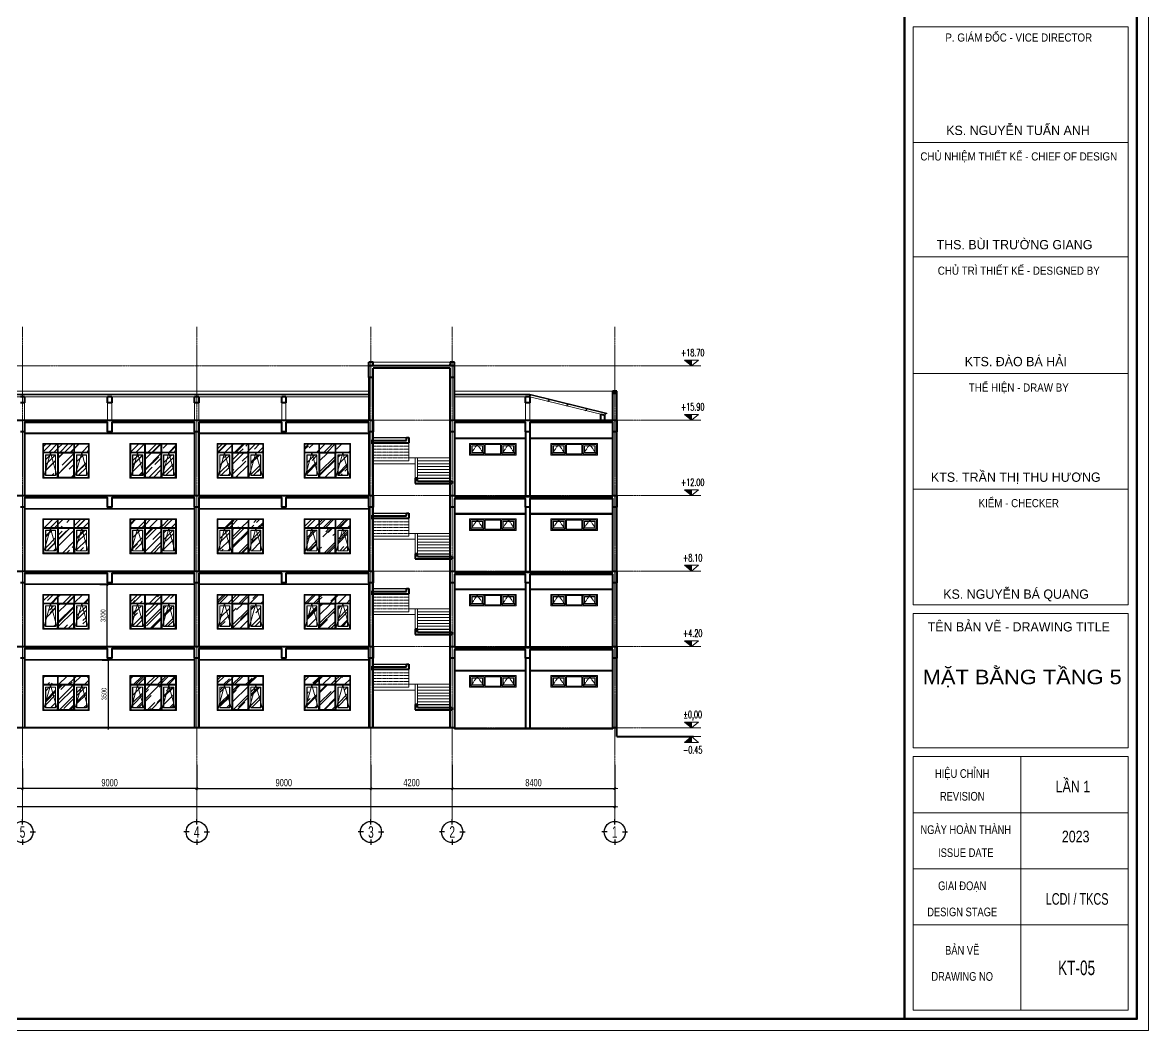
# Model space of a CAD drawing. Header units: millimetres. Extents: x 3174748 to 6019813, y -1021377 to -112338.
# Drawn here: x 3618243 to 3676414, y -346133 to -294046 of the extents above; entities that cross this region are included whole.
import ezdxf
from ezdxf.enums import TextEntityAlignment as Align

# ---------------------------------------------------------------- set-up
doc = ezdxf.new("R2010")
doc.units = ezdxf.units.MM
doc.header["$LTSCALE"] = 60
doc.header["$MEASUREMENT"] = 0
for name, pattern in [('18.06.01 - MAM NON$0$HIDDEN', [9.525, 6.35, -3.175]), ('CENTER', [2, 1.25, -0.25, 0.25, -0.25]), ('HIDDEN', [0.375, 0.25, -0.125])]:
    doc.linetypes.add(name, pattern=pattern)
doc.layers.get('DEFPOINTS').update_dxf_attribs({"lineweight": 0})
for name, color, linetype, lineweight in [('cat1', 30, 'Continuous', 40), ('cat2', 22, 'Continuous', 30), ('DBH_thay1', 63, 'Continuous', 18), ('dim', 144, 'Continuous', 13), ('hatch1', 136, 'Continuous', 9), ('Khungten_LCDI', 7, 'Continuous', 5), ('LC Dim', 8, 'Continuous', 18), ('LC Text1', 3, 'Continuous', 20), ('LC Text2', 7, 'Continuous', 25), ('manh2', 155, 'Continuous', 9), ('thay1', 63, 'Continuous', 18), ('thay2', 151, 'Continuous', 15), ('truc', 76, 'CENTER', 9)]:
    doc.layers.add(name, color=color, linetype=linetype, lineweight=lineweight)
doc.styles.add('EG 1', font='VHAVANB.TTF')
doc.styles.add('HOATBIF', font='hoatbif.shx', dxfattribs={"width": 0.7})
doc.styles.add('Khungten', font='VHAVAN.TTF', dxfattribs={"width": 0.9, "height": 5000})
doc.styles.add('T1', font='Vnsimli.shx', dxfattribs={"width": 0.8})
doc.styles.add('Tahoma', font='tahoma.ttf')
doc.styles.add('Title', font='VHBLACK.TTF', dxfattribs={"width": 0.8})
doc.styles.add('VNAVANTH', font='VHAVANB.TTF', dxfattribs={"width": 0.6})
doc.dimstyles.new('1-100', dxfattribs={"dimscale": 100, "dimtxt": 2.5, "dimasz": 0.35, "dimexe": 0.5, "dimexo": 0, "dimgap": 0.8, "dimtad": 1, "dimdec": 0, "dimzin": 0, "dimdsep": 46, "dimtxsty": 'HOATBIF', "dimblk1": 'DOT', "dimblk2": 'DOT', "dimsah": 1, "dimcen": -1, "dimdle": 1, "dimclrd": 256, "dimclre": 256, "dimclrt": 4, "dimadec": 3, "dimazin": 2, "dimtfac": 0.333333, "dimtdec": 0, "dimtix": 1, "dimtmove": 2, "dimatfit": 3, "dimldrblk": 'DOT', "dimfxl": 1, "dimtvp": 0.833333, "dimtolj": 1, "dimtzin": 0, "dimarcsym": 0})
doc.dimstyles.new('1-150', dxfattribs={"dimscale": 150, "dimtxt": 2.5, "dimasz": 0.35, "dimexe": 0.5, "dimexo": 0, "dimgap": 0.8, "dimtad": 1, "dimdec": 0, "dimzin": 0, "dimdsep": 46, "dimtxsty": 'HOATBIF', "dimblk1": 'DOT', "dimblk2": 'DOT', "dimsah": 1, "dimcen": -1, "dimdle": 1, "dimclrd": 256, "dimclre": 256, "dimclrt": 4, "dimadec": 3, "dimazin": 2, "dimtfac": 0.333333, "dimtdec": 0, "dimtix": 1, "dimtmove": 2, "dimatfit": 3, "dimldrblk": 'DOT', "dimfxl": 1, "dimtvp": 0.833333, "dimtolj": 1, "dimtzin": 0, "dimarcsym": 0})
pattern_1 = [(135, (277759.4, 24012.63), (-1357.645, 509.117), [9000, -1200, 3000, -600]), (135, (276983, 24364.8), (-140.0073, -988.5353), [1800, -198, 3600, -450]), (135, (277186.6, 23864.14), (-2490.42983, 1921.91656), [4800, -840, 2400, -600])]
pattern_2 = [(135, (277759.4, 23662.6), (-1357.645, 509.117), [9000, -1200, 3000, -600]), (135, (276983, 24014.8), (-140.0073, -988.5353), [1800, -198, 3600, -450]), (135, (277186.6, 23514.14), (-2490.42983, 1921.91656), [4800, -840, 2400, -600])]

# ---------------------------------------------------------------- blocks, each defined once
blk = doc.blocks.new('lcdi fix H')
at = {"layer": 'DEFPOINTS', "lineweight": 0}
blk.add_lwpolyline([(-1200, -14850), (-1200, 14850), (40800, 14850), (40800, -14850)], close=True, dxfattribs=at)
at = {"layer": 'Khungten_LCDI', "color": 5, "lineweight": 60}
blk.add_line((36600, 14650), (36600, -14650), dxfattribs=at)
at = {"layer": 'Khungten_LCDI', "color": 5, "lineweight": 25}
blk.add_line((40600, -14650), (40600, 14650), dxfattribs=at)
at = {"layer": 'Khungten_LCDI', "color": 9, "lineweight": 15}
for p, q in [((38600, -10133), (38600, -14500)), ((40450, -11100), (36750, -11100)), ((40450, -12067), (36750, -12067)), ((40450, -13033), (36750, -13033))]:
    blk.add_line(p, q, dxfattribs=at)
at = {"layer": 'Khungten_LCDI', "color": 5, "lineweight": 60}
blk.add_lwpolyline([(0, -14650), (0, 14650), (40600, 14650), (40600, -14650)], close=True, dxfattribs=at)
at = {"layer": 'Khungten_LCDI', "color": 9, "lineweight": 15}
for points in [[(36750, 446), (40450, 446), (40450, 2437), (36750, 2437)], [(36750, -1522), (40450, -1522), (40450, 446), (36750, 446)], [(36750, -1522), (40450, -1522), (40450, -3535), (36750, -3535)], [(36750, -1522), (40450, -1522), (40450, -3535), (36750, -3535)], [(36750, -5526), (40450, -5526), (40450, -3535), (36750, -3535)], [(36750, -7517), (40450, -7517), (40450, -5526), (36750, -5526)], [(36750, -9983), (40450, -9983), (40450, -7667), (36750, -7667)], [(36750, -14500), (40450, -14500), (40450, -10133), (36750, -10133)]]:
    blk.add_lwpolyline(points, close=True, dxfattribs=at)
at = {"color": 7}
for s, height, style, width, p in [('P. gi¸m ®èc - VICE director', 140, 'Khungten', 0.9, (38566, 2184)), ('chñ nhiÖm thiÕt kÕ - chief of design', 140, 'Khungten', 0.9, (38566, 136)), ('chñ tr× thiÕt kÕ - designed by', 140, 'Khungten', 0.9, (38566, -1832)), ('thÓ hiÖn - draw by', 140, 'Khungten', 0.9, (38566, -3845)), ('kiÓm - checker', 140, 'Khungten', 0.9, (38566, -5836)), ('hiÖu chØnh', 150, 'Khungten', 0.8, (37592, -10499)), ('revision', 150, 'Khungten', 0.8, (37592, -10891)), ('ngµy hoµn thµnh', 150, 'Khungten', 0.8, (37654, -11466)), ('issue date', 150, 'Khungten', 0.8, (37654, -11862)), ('giai ®o¹n', 150, 'Khungten', 0.8, (37592, -12433)), ('lcdi / tkcs', 200, 'Title', 0.7, (39571, -12684)), ('design stage', 150, 'Khungten', 0.8, (37592, -12883)), ('b¶n vÏ', 150, 'Khungten', 0.8, (37592, -13544)), ('drawing nO', 150, 'Khungten', 0.8, (37592, -13994))]:
    blk.add_text(s, height=height, dxfattribs=dict(at, style=style, width=width)).set_placement(p, align=Align.CENTER)
for s, style, p in [('ks. nguyÔn tuÊn anh', 'VNAVANTH', (38553, 574)), ('ths. bïi tr\xadêng giang', 'VNAVANTH', (38493, -1394)), ('kts. ®µo b¸ h¶i', 'VNAVANTH', (38515, -3408)), ('kts. trÇn thÞ thu h\xad¬ng', 'VNAVANTH', (38515, -5399)), ('ks. nguyÔn b¸ quang', 'VNAVANTH', (38520, -7414)), ('tªn b¶n vÏ - drawing title', 'Khungten', (38566, -7977))]:
    blk.add_text(s, height=160, dxfattribs=dict(at, style=style)).set_placement(p, align=Align.CENTER)
at = {"color": 7, "style": 'Khungten', "width": 0.8}
for tag, p in [('REVISION', (39499, -10746)), ('NGAYHT', (39546, -11609))]:
    blk.add_attdef(tag, text='', height=200, dxfattribs=at).set_placement(p, align=Align.CENTER)
at = {"layer": 'LC Text1', "style": 'Title', "width": 3.882085}
for tag, p, p2 in [('TENBANVE1', (36913, -8886), (40339, -8886)), ('TENBANVE2', (36913, -9562), (40339, -9562))]:
    blk.add_attdef(tag, text='', height=250, dxfattribs=at).set_placement(p, p2, align=Align.FIT)
at = {"layer": 'LC Text1', "style": 'Title', "width": 0.7}
blk.add_attdef('SOBANVE', text='', height=250, dxfattribs=at).set_placement((39562, -13896), align=Align.CENTER)
blk = doc.blocks.new('A$C745F2B48')
at = {"layer": 'truc'}
for p, q in [((3481, 25450), (3481, 0)), ((11881, 25450), (11881, 0)), ((16081, 25450), (16081, 0)), ((25081, 25450), (25081, 0)), ((34081, 25450), (34081, 0)), ((0, 23418), (88920, 23418)), ((0, 20618), (88920, 20618)), ((0, 16718), (88920, 16718)), ((0, 12818), (88920, 12818)), ((0, 8918), (88920, 8918)), ((0, 4718), (88920, 4718))]:
    blk.add_line(p, q, dxfattribs=at)
blk = doc.blocks.new('DOT')
at = {"layer": 'LC Dim'}
blk.add_line((-3, 0), (3, 0), dxfattribs=at)
at = {"layer": 'LC Dim', "color": 4}
blk.add_line((-1, -1), (1, 1), dxfattribs=at)
blk.add_lwpolyline([(0.5, 1), (-1, -0.5), (-0.5, -1), (1, 0.5)], close=True, dxfattribs=at)
blk = doc.blocks.new('*D177')
at = {"layer": 'DEFPOINTS', "color": 0, "transparency": 16777216}
for p in [(3627243, -332406), (3636243, -332406), (3636243, -333635)]:
    blk.add_point(p, dxfattribs=at)
at = {"layer": 'dim', "lineweight": -2, "transparency": 16777216}
for p, q in [((3627243, -332406), (3627243, -333710)), ((3636243, -332406), (3636243, -333710)), ((3627296, -333635), (3636191, -333635))]:
    blk.add_line(p, q, dxfattribs=at)
at = {"layer": 'dim', "lineweight": -2, "transparency": 16777216, "xscale": 52.5, "yscale": 52.5, "zscale": 52.5, "rotation": 180}
blk.add_blockref('DOT', (3627243, -333635), dxfattribs=at)
at = {"layer": 'dim', "lineweight": -2, "transparency": 16777216, "xscale": 52.5, "yscale": 52.5, "zscale": 52.5}
blk.add_blockref('DOT', (3636243, -333635), dxfattribs=at)
at = {"layer": 'dim', "color": 4, "transparency": 16777216, "insert": (3631743, -333328), "char_height": 375, "attachment_point": 5, "style": 'HOATBIF'}
blk.add_mtext('\\A1;9000', dxfattribs=at)
blk = doc.blocks.new('*D178')
at = {"layer": 'DEFPOINTS', "color": 0, "transparency": 16777216}
for p in [(3636243, -332406), (3640443, -332406), (3640443, -333635)]:
    blk.add_point(p, dxfattribs=at)
at = {"layer": 'dim', "lineweight": -2, "transparency": 16777216}
for p, q in [((3636243, -332406), (3636243, -333710)), ((3640443, -332406), (3640443, -333710)), ((3636296, -333635), (3640391, -333635))]:
    blk.add_line(p, q, dxfattribs=at)
at = {"layer": 'dim', "lineweight": -2, "transparency": 16777216, "xscale": 52.5, "yscale": 52.5, "zscale": 52.5, "rotation": 180}
blk.add_blockref('DOT', (3636243, -333635), dxfattribs=at)
at = {"layer": 'dim', "lineweight": -2, "transparency": 16777216, "xscale": 52.5, "yscale": 52.5, "zscale": 52.5}
blk.add_blockref('DOT', (3640443, -333635), dxfattribs=at)
at = {"layer": 'dim', "color": 4, "transparency": 16777216, "insert": (3638343, -333328), "char_height": 375, "attachment_point": 5, "style": 'HOATBIF'}
blk.add_mtext('\\A1;4200', dxfattribs=at)
blk = doc.blocks.new('*D179')
at = {"layer": 'DEFPOINTS', "color": 0, "transparency": 16777216}
for p in [(3640443, -332406), (3648843, -332406), (3648843, -333635)]:
    blk.add_point(p, dxfattribs=at)
at = {"layer": 'dim', "lineweight": -2, "transparency": 16777216}
for p, q in [((3640443, -332406), (3640443, -333710)), ((3648843, -332406), (3648843, -333710)), ((3640496, -333635), (3648791, -333635))]:
    blk.add_line(p, q, dxfattribs=at)
at = {"layer": 'dim', "lineweight": -2, "transparency": 16777216, "xscale": 52.5, "yscale": 52.5, "zscale": 52.5, "rotation": 180}
blk.add_blockref('DOT', (3640443, -333635), dxfattribs=at)
at = {"layer": 'dim', "lineweight": -2, "transparency": 16777216, "xscale": 52.5, "yscale": 52.5, "zscale": 52.5}
blk.add_blockref('DOT', (3648843, -333635), dxfattribs=at)
at = {"layer": 'dim', "color": 4, "transparency": 16777216, "insert": (3644643, -333328), "char_height": 375, "attachment_point": 5, "style": 'HOATBIF'}
blk.add_mtext('\\A1;8400', dxfattribs=at)
blk = doc.blocks.new('*D180')
at = {"layer": 'DEFPOINTS', "color": 0, "transparency": 16777216}
for p in [(3618243, -332601), (3627243, -332406), (3618243, -333635)]:
    blk.add_point(p, dxfattribs=at)
at = {"layer": 'dim', "lineweight": -2, "transparency": 16777216}
for p, q in [((3618243, -332601), (3618243, -333710)), ((3627243, -332406), (3627243, -333710)), ((3627191, -333635), (3618296, -333635))]:
    blk.add_line(p, q, dxfattribs=at)
at = {"layer": 'dim', "lineweight": -2, "transparency": 16777216, "xscale": 52.5, "yscale": 52.5, "zscale": 52.5, "rotation": 180}
blk.add_blockref('DOT', (3618243, -333635), dxfattribs=at)
at = {"layer": 'dim', "lineweight": -2, "transparency": 16777216, "xscale": 52.5, "yscale": 52.5, "zscale": 52.5}
blk.add_blockref('DOT', (3627243, -333635), dxfattribs=at)
at = {"layer": 'dim', "color": 4, "transparency": 16777216, "insert": (3622743, -333328), "char_height": 375, "attachment_point": 5, "style": 'HOATBIF'}
blk.add_mtext('\\A1;9000', dxfattribs=at)
blk = doc.blocks.new('*D181')
at = {"layer": 'DEFPOINTS', "color": 0, "transparency": 16777216}
for p in [(3609243, -332601), (3618243, -332601), (3609243, -333635)]:
    blk.add_point(p, dxfattribs=at)
at = {"layer": 'dim', "lineweight": -2, "transparency": 16777216}
for p, q in [((3609243, -332601), (3609243, -333710)), ((3618243, -332601), (3618243, -333710)), ((3618191, -333635), (3609296, -333635))]:
    blk.add_line(p, q, dxfattribs=at)
at = {"layer": 'dim', "lineweight": -2, "transparency": 16777216, "xscale": 52.5, "yscale": 52.5, "zscale": 52.5, "rotation": 180}
blk.add_blockref('DOT', (3609243, -333635), dxfattribs=at)
at = {"layer": 'dim', "lineweight": -2, "transparency": 16777216, "xscale": 52.5, "yscale": 52.5, "zscale": 52.5}
blk.add_blockref('DOT', (3618243, -333635), dxfattribs=at)
at = {"layer": 'dim', "color": 4, "transparency": 16777216, "insert": (3613743, -333328), "char_height": 375, "attachment_point": 5, "style": 'HOATBIF'}
blk.add_mtext('\\A1;9000', dxfattribs=at)
blk = doc.blocks.new('*D185')
at = {"layer": 'DEFPOINTS', "color": 0, "transparency": 16777216}
for p in [(3567443, -332406, 0), (3648843, -332406, 0), (3567443, -334573)]:
    blk.add_point(p, dxfattribs=at)
at = {"layer": 'dim', "lineweight": -2, "transparency": 16777216}
for p, q in [((3567443, -332406), (3567443, -334648)), ((3648843, -332406), (3648843, -334648)), ((3648791, -334573), (3567496, -334573))]:
    blk.add_line(p, q, dxfattribs=at)
at = {"layer": 'dim', "lineweight": -2, "transparency": 16777216, "xscale": 52.5, "yscale": 52.5, "zscale": 52.5, "rotation": 180}
blk.add_blockref('DOT', (3567443, -334573), dxfattribs=at)
at = {"layer": 'dim', "lineweight": -2, "transparency": 16777216, "xscale": 52.5, "yscale": 52.5, "zscale": 52.5}
blk.add_blockref('DOT', (3648843, -334573), dxfattribs=at)
at = {"layer": 'dim', "color": 4, "transparency": 16777216, "insert": (3600143, -334265), "char_height": 375, "attachment_point": 5, "style": 'HOATBIF'}
blk.add_mtext('\\A1;81400', dxfattribs=at)
blk = doc.blocks.new('KyHieu TrucDinhVi')
at = {"color": 7, "lineweight": 30}
for p, q in [((0, 2.36), (0, 4)), ((-2.36, 0), (-4, 0)), ((2.36, 0), (4, 0)), ((0, -2.36), (0, -4))]:
    blk.add_line(p, q, dxfattribs=at)
blk.add_circle((0, 0), 3.3, dxfattribs=at)
at = {"ltscale": 20, "style": 'Tahoma'}
blk.add_attdef('AA', text='', height=3, dxfattribs=at).set_placement((0, 0), align=Align.MIDDLE_CENTER)
blk = doc.blocks.new('Caodo1')
at = {"layer": 'LC Text1'}
blk.add_hatch(color=4, dxfattribs=at).paths.add_polyline_path([(0, 200), (0, 0), (243, 200)])
at = {"layer": 'LC Text1', "color": 4}
for p, q in [((324, 0), (-324, 0)), ((0, 0), (0, 200))]:
    blk.add_line(p, q, dxfattribs=at)
blk.add_lwpolyline([(-243, 200), (243, 200), (0, 0), (0, 0)], close=True, dxfattribs=at)
at = {"layer": 'LC Text1', "color": 4, "style": 'T1', "width": 0.8}
blk.add_attdef('%%P0,00', text='', height=250, dxfattribs=at).set_placement((-39, 460), align=Align.MIDDLE_CENTER)
blk = doc.blocks.new('A$C68644FDD')
at = {"layer": 'hatch1', "linetype": 'HIDDEN'}
for points in [[(50, 50), (395, 550), (740, 50)], [(1660, 50), (2005, 550), (2350, 50)]]:
    blk.add_lwpolyline(points, dxfattribs=at)
at = {"layer": 'manh2'}
for points in [[(740, 550), (50, 550), (50, 50), (740, 50)], [(670, 480), (120, 480), (120, 120), (670, 120)], [(660, 470), (130, 470), (130, 130), (660, 130)], [(1610, 550), (790, 550), (790, 50), (1610, 50)], [(1600, 540), (800, 540), (800, 60), (1600, 60)], [(2350, 550), (1660, 550), (1660, 50), (2350, 50)], [(2280, 480), (1730, 480), (1730, 120), (2280, 120)], [(2270, 470), (1740, 470), (1740, 130), (2270, 130)]]:
    blk.add_lwpolyline(points, close=True, dxfattribs=at)
at = {"layer": 'thay1'}
blk.add_lwpolyline([(0, 600), (2400, 600), (2400, 0), (0, 0)], close=True, dxfattribs=at)
blk = doc.blocks.new('A$C734D07D0')
at = {"layer": 'hatch1'}
h = blk.add_hatch(dxfattribs=at)
h.set_pattern_fill('BTCT', color=256, scale=20)
h.set_pattern_definition([(50, (-237974.33, 109918.81), (143.452037, -12.550427), [15, -165]), (355, (-237974.33, 109918.81), (-27.75027, 150.43843), [12, -132]), (100.4514, (-237962.38, 109917.77), (115.70188, 137.88791), [12.74804, -140.22842]), (46.1842, (-237974.33, 109958.81), (213.44821, -33.1038), [22.5, -247.5]), (96.6356, (-237956.54, 109956.05), (186.93254, 194.82357), [19.12206, -210.3426]), (351.1842, (-237974.33, 109958.81), (186.93239, 194.82372), [18, -198]), (21, (-237954.33, 109948.81), (119.38141, -80.52378), [15, -165]), (326, (-237954.33, 109948.81), (48.66307, 145.03001), [12, -132]), (71.4514, (-237944.38, 109942.1), (168.044526, 64.5061), [12.74804, -140.22842]), (37.5, (-237974.33, 109918.813), (2.431971, 66.578771), [0, -130.4, 0, -134, 0, -132.5]), (7.5, (-237974.33, 109918.81), (52.613907, 78.882342), [0, -76.4, 0, -127.4, 0, -50.5]), (327.5, (-238018.93, 109918.813), (106.764487, -4.510974), [0, -50, 0, -156, 0, -207]), (317.5, (-238038.93, 109918.81), (116.637234, 20.020996), [0, -65, 0, -103.6, 0, -147]), (45, (-237974.33, 109918.81), (-53.033009, 53.033009), []), (45, (-237938.975, 109918.81), (-53.033009, 53.033009), [])])
h.paths.add_polyline_path([(220, 100), (0, 100), (0, 0), (220, 0)])
at = {"layer": 'cat1'}
blk.add_lwpolyline([(220, 100), (0, 100), (0, 0), (220, 0)], close=True, dxfattribs=at)
blk = doc.blocks.new('A$C39BC2473')
at = {"layer": 'cat2'}
blk.add_lwpolyline([(50, 100), (0, 100), (0, 0), (50, 0)], dxfattribs=at)
blk = doc.blocks.new('*U87')
at = {"layer": 'cat1', "xscale": 0.999421507006231, "yscale": 0.999421507006231, "zscale": 0.999421507006231}
blk.add_blockref('A$C39BC2473', (-25, -50), dxfattribs=at)
blk = doc.blocks.new('*U88')
at = {"layer": 'cat1', "color": 0, "linetype": 'ByBlock', "lineweight": -2, "transparency": 16777216}
for p in [(0, 0), (1000, 0), (2000, 0), (3000, 0), (4000, 0)]:
    blk.add_blockref('*U87', p, dxfattribs=at)
blk = doc.blocks.new('cua so lop hoc')
at = {"layer": 'hatch1', "extrusion": (0, 0, -1)}
h = blk.add_hatch(dxfattribs=at)
h.set_pattern_fill('AR-RROOF', color=256, scale=600, angle=134.99999)
h.set_pattern_definition(pattern_2)
h.paths.add_polyline_path([(-760, 1760), (-40, 1760), (-40, 1350), (-760, 1350)])
h = blk.add_hatch(dxfattribs=at)
h.set_pattern_fill('AR-RROOF', color=256, scale=600, angle=134.99999)
h.set_pattern_definition(pattern_2)
h.paths.add_polyline_path([(-1600, 1760), (-800, 1760), (-800, 1350), (-1600, 1350)])
h = blk.add_hatch(dxfattribs=at)
h.set_pattern_fill('AR-RROOF', color=256, scale=600, angle=134.99999)
h.set_pattern_definition(pattern_2)
h.paths.add_polyline_path([(-2360, 1760), (-1640, 1760), (-1640, 1350), (-2360, 1350)])
h = blk.add_hatch(dxfattribs=at)
h.set_pattern_fill('AR-RROOF', color=256, scale=600, angle=134.99999)
h.set_pattern_definition(pattern_1)
edge = h.paths.add_edge_path()
edge.add_line((-661, 1198), (-165, 1198))
edge.add_line((-165, 1198), (-165, 152))
edge.add_line((-152, 152), (-648, 152))
edge.add_line((-648, 152), (-661, 1207))
h = blk.add_hatch(dxfattribs=at)
h.set_pattern_fill('AR-RROOF', color=256, scale=600, angle=134.99999)
h.set_pattern_definition(pattern_1)
edge = h.paths.add_edge_path()
edge.add_line((-1600, 1298), (-800, 1298))
edge.add_line((-800, 1298), (-800, 52))
edge.add_line((-800, 52), (-1600, 52))
edge.add_line((-1600, 52), (-1600, 1448))
h = blk.add_hatch(dxfattribs=at)
h.set_pattern_fill('AR-RROOF', color=256, scale=600, angle=134.99999)
h.set_pattern_definition(pattern_1)
edge = h.paths.add_edge_path()
edge.add_line((-2248, 1198), (-1752, 1198))
edge.add_line((-1752, 1198), (-1752, 52))
edge.add_line((-1752, 152), (-2248, 152))
edge.add_line((-2248, 152), (-2248, 1200))
at = {"layer": 'hatch1', "linetype": '18.06.01 - MAM NON$0$HIDDEN', "ltscale": 20, "extrusion": (0, 0, -1)}
for points in [[(-760, 40), (-393, 1310), (-40, 40)], [(-2360, 40), (-2007, 1310), (-1640, 40)]]:
    blk.add_lwpolyline(points, dxfattribs=at)
at = {"layer": 'manh2', "extrusion": (-1.25491e-18, -1.82462e-06, -1)}
for p, q in [((0, 1800), (760, 1800)), ((0, 0), (0, 1800)), ((40, 1800), (40, 0)), ((760, 1760), (40, 1760)), ((760, 0), (760, 1800)), ((760, 1800), (1600, 1800)), ((800, 1800), (800, 0)), ((1600, 1760), (800, 1760)), ((1600, 0), (1600, 1800)), ((1600, 1800), (2360, 1800)), ((1640, 1800), (1640, 0)), ((2360, 1760), (1640, 1760)), ((2360, 0), (2360, 1800)), ((2360, 1800), (2400, 1800)), ((2400, 0), (2400, 1800)), ((40, 1350), (760, 1350)), ((760, 1310), (40, 1310)), ((800, 1350), (1600, 1350)), ((1600, 1310), (800, 1310)), ((1640, 1350), (2360, 1350)), ((2360, 1310), (1640, 1310)), ((0, 0), (760, 0)), ((40, 40), (760, 40)), ((760, 0), (1600, 0)), ((800, 40), (1600, 40)), ((1600, 0), (2360, 0)), ((1640, 40), (2360, 40)), ((2360, 0), (2400, 0))]:
    blk.add_line(p, q, dxfattribs=at)
at = {"layer": 'manh2', "extrusion": (0, 0, -1)}
for points in [[(-140, 1210), (-660, 1210), (-660, 140), (-140, 140)], [(-152, 1198), (-648, 1198), (-648, 152), (-152, 152)], [(-1588, 1298), (-812, 1298), (-812, 52), (-1588, 52)], [(-2260, 1210), (-1740, 1210), (-1740, 140), (-2260, 140)], [(-2248, 1198), (-1752, 1198), (-1752, 152), (-2248, 152)]]:
    blk.add_lwpolyline(points, close=True, dxfattribs=at)
blk = doc.blocks.new('*D130')
at = {"layer": 'DEFPOINTS', "color": 0, "transparency": 16777216}
for p in [(3622352, -326995), (3622352, -330495), (3622662, -330495)]:
    blk.add_point(p, dxfattribs=at)
at = {"layer": 'dim', "lineweight": -2, "transparency": 16777216}
for p, q in [((3622352, -326995), (3622712, -326995)), ((3622662, -327030), (3622662, -330460)), ((3622352, -330495), (3622712, -330495))]:
    blk.add_line(p, q, dxfattribs=at)
at = {"layer": 'dim', "lineweight": -2, "transparency": 16777216, "xscale": 35, "yscale": 35, "zscale": 35}
for p, rotation in [((3622662, -326995), 90), ((3622662, -330495), 270)]:
    blk.add_blockref('DOT', p, dxfattribs=dict(at, rotation=rotation))
at = {"layer": 'dim', "color": 4, "transparency": 16777216, "insert": (3622457, -328745), "char_height": 250, "attachment_point": 5, "rotation": 90, "style": 'HOATBIF'}
blk.add_mtext('\\A1;3500', dxfattribs=at)
blk = doc.blocks.new('*D128')
at = {"layer": 'DEFPOINTS', "color": 0, "transparency": 16777216}
for p in [(3622235, -323095), (3622610, -323095), (3622235, -326295)]:
    blk.add_point(p, dxfattribs=at)
at = {"layer": 'dim', "lineweight": -2, "transparency": 16777216}
for p, q in [((3622235, -323095), (3622660, -323095)), ((3622610, -326260), (3622610, -323130)), ((3622235, -326295), (3622660, -326295))]:
    blk.add_line(p, q, dxfattribs=at)
at = {"layer": 'dim', "lineweight": -2, "transparency": 16777216, "xscale": 35, "yscale": 35, "zscale": 35}
for p, rotation in [((3622610, -323095), 90), ((3622610, -326295), 270)]:
    blk.add_blockref('DOT', p, dxfattribs=dict(at, rotation=rotation))
at = {"layer": 'dim', "color": 4, "transparency": 16777216, "insert": (3622405, -324695), "char_height": 250, "attachment_point": 5, "rotation": 90, "style": 'HOATBIF'}
blk.add_mtext('\\A1;3200', dxfattribs=at)

msp = doc.modelspace()

# ---------------------------------------------------------------- linework, layer by layer
at = {"layer": 'cat1'}
for p, q in [((3636353.2, -311594.8), (3636133.2, -311594.8)), ((3636133.2, -312394.8), (3636133.2, -311594.8)), ((3640553.2, -311794.8), (3636133.2, -311794.8)), ((3636353.2, -311794.8), (3636353.2, -311594.8)), ((3640333.2, -311594.8), (3640333.2, -311794.8)), ((3640553.2, -311594.8), (3640333.2, -311594.8)), ((3640333.2, -311794.8), (3640333.2, -311697.6)), ((3640553.2, -314594.8), (3640553.2, -311594.8)), ((3636133.2, -312373), (3636133.2, -314594.8)), ((3640333.2, -311914.8), (3636353.2, -311914.8)), ((3636353.2, -312394.8), (3636353.2, -311914.8)), ((3640333.2, -330494.8), (3640333.2, -311914.8)), ((3636353.2, -312394.8), (3636133.2, -312394.8)), ((3636353.2, -330494.8), (3636353.2, -312394.8)), ((3640553.2, -312394.8), (3640333.2, -312394.8)), ((3618353.2, -313394.8), (3618133.2, -313394.8)), ((3618353.2, -313394.8), (3618353.2, -313694.8)), ((3622853.2, -313394.8), (3622633.2, -313394.8)), ((3622633.2, -313694.8), (3622633.2, -313394.8)), ((3622853.2, -313394.8), (3622853.2, -313694.8)), ((3627353.2, -313394.8), (3627133.2, -313394.8)), ((3627133.2, -313694.8), (3627133.2, -313394.8)), ((3627353.2, -313394.8), (3627353.2, -313694.8)), ((3631853.2, -313394.8), (3631633.2, -313394.8)), ((3631633.2, -313694.8), (3631633.2, -313394.8)), ((3631853.2, -313394.8), (3631853.2, -313694.8)), ((3644453.2, -313394.8), (3644233.2, -313394.8)), ((3644233.2, -313694.8), (3644233.2, -313394.8)), ((3644453.2, -313394.8), (3644233.2, -313394.8)), ((3644453.2, -313394.8), (3644453.2, -313694.8)), ((3648733.2, -314594.8), (3648733.2, -313094.8)), ((3648953.2, -330944.8), (3648953.2, -313094.8)), ((3618353.2, -313694.8), (3618133.2, -313694.8)), ((3622853.2, -313694.8), (3622633.2, -313694.8)), ((3627353.2, -313694.8), (3627133.2, -313694.8)), ((3631853.2, -313694.8), (3631633.2, -313694.8)), ((3644453.2, -313694.8), (3644233.2, -313694.8)), ((3648113.2, -314594.8), (3648113.2, -314290.9)), ((3648113.2, -314290.9), (3648333.2, -314344.8)), ((3648333.2, -314594.8), (3648333.2, -314344.8)), ((3618353.2, -315194.8), (3618353.2, -318494.8)), ((3627133.2, -315194.8), (3627133.2, -318494.8)), ((3627353.2, -315194.8), (3627353.2, -318494.8)), ((3636133.2, -315194.8), (3636133.2, -318494.8)), ((3640553.2, -315194.8), (3640553.2, -318544.8)), ((3644233.2, -315194.8), (3644233.2, -318544.8)), ((3644453.2, -315194.8), (3644453.2, -318544.8)), ((3648733.2, -318544.8), (3648733.2, -314714.8)), ((3636250.7, -315644.8), (3638083.2, -315644.8)), ((3636250.7, -315644.8), (3636250.7, -315764.8)), ((3636250.7, -315764.8), (3638203.2, -315764.8)), ((3638083.2, -315644.8), (3638083.2, -315494.8)), ((3638083.2, -315494.8), (3638203.2, -315494.8)), ((3638203.2, -315494.8), (3638203.2, -315764.8)), ((3638653.2, -317594.8), (3638533.2, -317594.8)), ((3638533.2, -317594.8), (3638533.2, -317864.8)), ((3638653.2, -317744.8), (3638653.2, -317594.8)), ((3638533.2, -317864.8), (3640443.2, -317864.8)), ((3638653.2, -317744.8), (3640443.2, -317744.8)), ((3640443.2, -317744.8), (3640443.2, -317864.8)), ((3648733.2, -322444.8), (3648733.2, -318664.8)), ((3618353.2, -319094.8), (3618353.2, -322394.8)), ((3627133.2, -319094.8), (3627133.2, -322394.8)), ((3627353.2, -319094.8), (3627353.2, -322394.8)), ((3636133.2, -319094.8), (3636133.2, -322394.8)), ((3640553.2, -319094.8), (3640553.2, -322444.8)), ((3644233.2, -319094.8), (3644233.2, -322444.8)), ((3644453.2, -319094.8), (3644453.2, -322444.8)), ((3636250.7, -319544.8), (3638083.2, -319544.8)), ((3636250.7, -319544.8), (3636250.7, -319664.8)), ((3636250.7, -319664.8), (3638203.2, -319664.8)), ((3638083.2, -319544.8), (3638083.2, -319394.8)), ((3638083.2, -319394.8), (3638203.2, -319394.8)), ((3638203.2, -319394.8), (3638203.2, -319664.8)), ((3638653.2, -321494.8), (3638533.2, -321494.8)), ((3638533.2, -321494.8), (3638533.2, -321764.8)), ((3638653.2, -321644.8), (3638653.2, -321494.8)), ((3638653.2, -321644.8), (3640443.2, -321644.8)), ((3640443.2, -321644.8), (3640443.2, -321764.8)), ((3638533.2, -321764.8), (3640443.2, -321764.8)), ((3648733.2, -326344.8), (3648733.2, -322564.8)), ((3618353.2, -322994.8), (3618353.2, -326294.8)), ((3627133.2, -322994.8), (3627133.2, -326294.8)), ((3627353.2, -322994.8), (3627353.2, -326294.8)), ((3636133.2, -322994.8), (3636133.2, -326294.8)), ((3638083.2, -323444.8), (3638083.2, -323294.8)), ((3638083.2, -323294.8), (3638203.2, -323294.8)), ((3638203.2, -323294.8), (3638203.2, -323564.8)), ((3640553.2, -322994.8), (3640553.2, -326344.8)), ((3644233.2, -322994.8), (3644233.2, -326344.8)), ((3644453.2, -322994.8), (3644453.2, -326344.8)), ((3636250.7, -323444.8), (3638083.2, -323444.8)), ((3636250.7, -323444.8), (3636250.7, -323564.8)), ((3636250.7, -323564.8), (3638203.2, -323564.8)), ((3638653.2, -325394.8), (3638533.2, -325394.8)), ((3638533.2, -325394.8), (3638533.2, -325664.8)), ((3638533.2, -325664.8), (3640443.2, -325664.8)), ((3638653.2, -325544.8), (3638653.2, -325394.8)), ((3638653.2, -325544.8), (3640443.2, -325544.8)), ((3640443.2, -325544.8), (3640443.2, -325664.8)), ((3618353.2, -326894.8), (3618353.2, -330494.8)), ((3627133.2, -326894.8), (3627133.2, -330494.8)), ((3627353.2, -326894.8), (3627353.2, -330494.8)), ((3636133.2, -326894.8), (3636133.2, -330494.8)), ((3640553.2, -326894.8), (3640553.2, -330544.8)), ((3644233.2, -326894.8), (3644233.2, -330544.8)), ((3644453.2, -326894.8), (3644453.2, -330544.8)), ((3648733.2, -330544.8), (3648733.2, -326464.8)), ((3636250.7, -327344.8), (3638083.2, -327344.8)), ((3636250.7, -327344.8), (3636250.7, -327464.8)), ((3636250.7, -327464.8), (3638203.2, -327464.8)), ((3638083.2, -327344.8), (3638083.2, -327194.8)), ((3638083.2, -327194.8), (3638203.2, -327194.8)), ((3638203.2, -327194.8), (3638203.2, -327464.8)), ((3638653.2, -329294.8), (3638533.2, -329294.8)), ((3638533.2, -329294.8), (3638533.2, -329564.8)), ((3638533.2, -329564.8), (3640443.2, -329564.8)), ((3638653.2, -329444.8), (3638653.2, -329294.8)), ((3638653.2, -329444.8), (3640443.2, -329444.8)), ((3640443.2, -329444.8), (3640443.2, -329564.8)), ((3640553.2, -330494.8), (3567333.2, -330494.8)), ((3648733.2, -330544.8), (3640553.2, -330544.8)), ((3648953.2, -330494.8), (3648733.2, -330494.8)), ((3648953.2, -330944.8), (3652913, -330944.8))]:
    msp.add_line(p, q, dxfattribs=at)
for points in [[(3591133.2, -314594.8), (3636353.2, -314594.8), (3636353.2, -315194.8), (3636133.2, -315194.8), (3636133.2, -314714.8), (3631853.2, -314714.8), (3631853.2, -315194.8), (3631633.2, -315194.8), (3631633.2, -314714.8), (3627353.2, -314714.8), (3627353.2, -315194.8), (3627133.2, -315194.8), (3627133.2, -314714.8), (3622853.2, -314714.8), (3622853.2, -315194.8), (3622633.2, -315194.8), (3622633.2, -314714.8), (3618353.2, -314714.8), (3618353.2, -315194.8), (3618133.2, -315194.8)], [(3640333.2, -314594.8), (3640553.2, -314594.8), (3640553.2, -314594.8)], [(3648733.2, -314594.8), (3648953.2, -314594.8), (3648953.2, -315194.8), (3648733.2, -315194.8), (3648733.2, -314714.8), (3644453.2, -314714.8), (3644453.2, -315194.8), (3644233.2, -315194.8), (3644233.2, -314714.8), (3640553.2, -314714.8), (3640553.2, -315194.8), (3640333.2, -315194.8), (3640333.2, -314594.8)], [(3640553.2, -314594.8), (3648733.2, -314594.8)], [(3591133.2, -318494.8), (3636353.2, -318494.8), (3636353.2, -319094.8), (3636133.2, -319094.8), (3636133.2, -318614.8), (3631853.2, -318614.8), (3631853.2, -319094.8), (3631633.2, -319094.8), (3631633.2, -318614.8), (3627353.2, -318614.8), (3627353.2, -319094.8), (3627133.2, -319094.8), (3627133.2, -318614.8), (3622853.2, -318614.8), (3622853.2, -319094.8), (3622633.2, -319094.8), (3622633.2, -318614.8), (3618353.2, -318614.8), (3618353.2, -319094.8), (3618133.2, -319094.8)], [(3640333.2, -318494.8), (3640553.2, -318494.8), (3640553.2, -318544.8)], [(3648733.2, -318494.8), (3648953.2, -318494.8), (3648953.2, -319094.8), (3648733.2, -319094.8), (3648733.2, -318664.8), (3644453.2, -318664.8), (3644453.2, -319094.8), (3644233.2, -319094.8), (3644233.2, -318664.8), (3640553.2, -318664.8), (3640553.2, -319094.8), (3640333.2, -319094.8), (3640333.2, -318494.8)], [(3640553.2, -318544.8), (3648733.2, -318544.8)], [(3591133.2, -322394.8), (3636353.2, -322394.8), (3636353.2, -322994.8), (3636133.2, -322994.8), (3636133.2, -322514.8), (3631853.2, -322514.8), (3631853.2, -322994.8), (3631633.2, -322994.8), (3631633.2, -322514.8), (3627353.2, -322514.8), (3627353.2, -322994.8), (3627133.2, -322994.8), (3627133.2, -322514.8), (3622853.2, -322514.8), (3622853.2, -322994.8), (3622633.2, -322994.8), (3622633.2, -322514.8), (3618353.2, -322514.8), (3618353.2, -322994.8), (3618133.2, -322994.8)], [(3640333.2, -322394.8), (3640553.2, -322394.8), (3640553.2, -322444.8)], [(3648733.2, -322394.8), (3648953.2, -322394.8), (3648953.2, -322994.8), (3648733.2, -322994.8), (3648733.2, -322564.8), (3644453.2, -322564.8), (3644453.2, -322994.8), (3644233.2, -322994.8), (3644233.2, -322564.8), (3640553.2, -322564.8), (3640553.2, -322994.8), (3640333.2, -322994.8), (3640333.2, -322394.8)], [(3640553.2, -322444.8), (3648733.2, -322444.8)], [(3591133.2, -326294.8), (3636353.2, -326294.8), (3636353.2, -326894.8), (3636133.2, -326894.8), (3636133.2, -326414.8), (3631853.2, -326414.8), (3631853.2, -326894.8), (3631633.2, -326894.8), (3631633.2, -326414.8), (3627353.2, -326414.8), (3627353.2, -326894.8), (3627133.2, -326894.8), (3627133.2, -326414.8), (3622853.2, -326414.8), (3622853.2, -326894.8), (3622633.2, -326894.8), (3622633.2, -326414.8), (3618353.2, -326414.8), (3618353.2, -326894.8), (3618133.2, -326894.8)], [(3640333.2, -326294.8), (3640553.2, -326294.8), (3640553.2, -326344.8)], [(3648733.2, -326294.8), (3648953.2, -326294.8), (3648953.2, -326894.8), (3648733.2, -326894.8), (3648733.2, -326464.8), (3644453.2, -326464.8), (3644453.2, -326894.8), (3644233.2, -326894.8), (3644233.2, -326464.8), (3640553.2, -326464.8), (3640553.2, -326894.8), (3640333.2, -326894.8), (3640333.2, -326294.8)], [(3640553.2, -326344.8), (3648733.2, -326344.8)]]:
    msp.add_lwpolyline(points, dxfattribs=at)
at = {"layer": 'cat2'}
for p, q in [((3636133.2, -313291), (3591353.2, -313291)), ((3644449.8, -313291), (3640553.2, -313291)), ((3648433.2, -314266.3), (3644449.8, -313291)), ((3627133.2, -315294.8), (3618353.2, -315294.8)), ((3636133.2, -315294.8), (3627353.2, -315294.8)), ((3636360.7, -315494.8), (3638203.2, -315494.8)), ((3640553.2, -315544.8), (3644233.2, -315544.8)), ((3644453.2, -315544.8), (3648733.2, -315544.8)), ((3638653.2, -317594.8), (3640333.2, -317594.8)), ((3627133.2, -319194.8), (3618353.2, -319194.8)), ((3636133.2, -319194.8), (3627353.2, -319194.8)), ((3636360.7, -319394.8), (3638203.2, -319394.8)), ((3640553.2, -319444.8), (3644233.2, -319444.8)), ((3644453.2, -319444.8), (3648733.2, -319444.8)), ((3638653.2, -321494.8), (3640333.2, -321494.8)), ((3627133.2, -323094.8), (3618353.2, -323094.8)), ((3636133.2, -323094.8), (3627353.2, -323094.8)), ((3636360.7, -323294.8), (3638203.2, -323294.8)), ((3640553.2, -323344.8), (3644233.2, -323344.8)), ((3644453.2, -323344.8), (3648733.2, -323344.8)), ((3638653.2, -325394.8), (3640333.2, -325394.8)), ((3627133.2, -326994.8), (3618353.2, -326994.8)), ((3636133.2, -326994.8), (3627353.2, -326994.8)), ((3636360.7, -327194.8), (3638203.2, -327194.8)), ((3640553.2, -327544.8), (3644233.2, -327544.8)), ((3644453.2, -327544.8), (3648733.2, -327544.8)), ((3638653.2, -329294.8), (3640333.2, -329294.8))]:
    msp.add_line(p, q, dxfattribs=at)
at = {"layer": 'hatch1', "linetype": 'HIDDEN'}
for p, q in [((3636360.7, -315794.8), (3638203.2, -315794.8)), ((3636360.7, -315944.8), (3638203.2, -315944.8)), ((3636360.7, -316094.8), (3638203.2, -316094.8)), ((3636360.7, -316244.8), (3638203.2, -316244.8)), ((3636360.7, -316394.8), (3638203.2, -316394.8)), ((3638203.2, -316544.8), (3636353.2, -316544.8)), ((3636360.7, -319694.8), (3638203.2, -319694.8)), ((3636360.7, -319844.8), (3638203.2, -319844.8)), ((3638203.2, -320444.8), (3636353.2, -320444.8)), ((3636360.7, -319994.8), (3638203.2, -319994.8)), ((3636360.7, -320144.8), (3638203.2, -320144.8)), ((3636360.7, -320294.8), (3638203.2, -320294.8)), ((3636360.7, -323594.8), (3638203.2, -323594.8)), ((3636360.7, -323744.8), (3638203.2, -323744.8)), ((3636360.7, -323894.8), (3638203.2, -323894.8)), ((3638203.2, -324344.8), (3636353.2, -324344.8)), ((3636360.7, -324044.8), (3638203.2, -324044.8)), ((3636360.7, -324194.8), (3638203.2, -324194.8)), ((3636360.7, -327494.8), (3638203.2, -327494.8)), ((3636360.7, -327644.8), (3638203.2, -327644.8)), ((3636360.7, -327794.8), (3638203.2, -327794.8)), ((3636360.7, -327944.8), (3638203.2, -327944.8)), ((3638203.2, -328244.8), (3636353.2, -328244.8)), ((3636360.7, -328094.8), (3638203.2, -328094.8))]:
    msp.add_line(p, q, dxfattribs=at)
at = {"layer": 'thay1'}
for p, q in [((3640333.2, -311594.8), (3636353.2, -311594.8)), ((3591103.2, -313094.8), (3636133.2, -313094.8)), ((3636133.2, -313249.5), (3591353.2, -313249.5)), ((3636133.2, -313394.8), (3591353.2, -313394.8)), ((3618353.2, -313394.8), (3618353.2, -314594.8)), ((3622853.2, -313394.8), (3622853.2, -314594.8)), ((3627353.2, -313394.8), (3627353.2, -314594.8)), ((3631853.2, -313394.8), (3631853.2, -314594.8)), ((3640553.2, -313094.8), (3648953.2, -313094.8)), ((3644448.4, -313249.5), (3640553.2, -313249.5)), ((3644453.2, -313394.8), (3640553.2, -313394.8)), ((3648433.2, -314225.1), (3644448.4, -313249.5)), ((3644453.2, -313394.8), (3644453.2, -314594.8)), ((3648333.2, -314344.8), (3644453.2, -313394.8)), ((3622633.2, -314594.8), (3622633.2, -313694.8)), ((3627133.2, -314594.8), (3627133.2, -313694.8)), ((3631633.2, -314594.8), (3631633.2, -313694.8)), ((3644233.2, -314594.8), (3644233.2, -313694.8)), ((3648433.2, -314266.3), (3648433.2, -314225.1)), ((3638203.2, -316694.8), (3638203.2, -315614.8)), ((3640553.2, -315504.8), (3644233.2, -315504.8)), ((3644453.2, -315504.8), (3648733.2, -315504.8)), ((3638203.2, -316694.8), (3636353.2, -316694.8)), ((3638533.2, -316844.8), (3636353.2, -316844.8)), ((3640333.2, -316544.8), (3638203.2, -316544.8)), ((3638533.2, -317744.8), (3638533.2, -316544.8)), ((3638653.2, -317744.8), (3638653.2, -316544.8)), ((3638653.2, -316694.8), (3640333.2, -316694.8)), ((3638653.2, -316844.8), (3640333.2, -316844.8)), ((3638653.2, -316994.8), (3640333.2, -316994.8)), ((3638653.2, -317144.8), (3640333.2, -317144.8)), ((3638653.2, -317294.8), (3640333.2, -317294.8)), ((3638653.2, -317444.8), (3640333.2, -317444.8)), ((3638203.2, -320594.8), (3638203.2, -319514.8)), ((3640553.2, -319404.8), (3644233.2, -319404.8)), ((3644453.2, -319404.8), (3648733.2, -319404.8)), ((3640333.2, -320444.8), (3638203.2, -320444.8)), ((3638533.2, -321644.8), (3638533.2, -320444.8)), ((3638653.2, -321644.8), (3638653.2, -320444.8)), ((3638203.2, -320594.8), (3636353.2, -320594.8)), ((3638533.2, -320744.8), (3636353.2, -320744.8)), ((3638653.2, -320594.8), (3640333.2, -320594.8)), ((3638653.2, -320744.8), (3640333.2, -320744.8)), ((3638653.2, -320894.8), (3640333.2, -320894.8)), ((3638653.2, -321044.8), (3640333.2, -321044.8)), ((3638653.2, -321194.8), (3640333.2, -321194.8)), ((3638653.2, -321344.8), (3640333.2, -321344.8)), ((3638203.2, -324494.8), (3638203.2, -323414.8)), ((3640553.2, -323304.8), (3644233.2, -323304.8)), ((3644453.2, -323304.8), (3648733.2, -323304.8)), ((3638203.2, -324494.8), (3636353.2, -324494.8)), ((3640333.2, -324344.8), (3638203.2, -324344.8)), ((3638533.2, -325544.8), (3638533.2, -324344.8)), ((3638653.2, -325544.8), (3638653.2, -324344.8)), ((3638653.2, -324494.8), (3640333.2, -324494.8)), ((3638533.2, -324644.8), (3636353.2, -324644.8)), ((3638653.2, -324644.8), (3640333.2, -324644.8)), ((3638653.2, -324794.8), (3640333.2, -324794.8)), ((3638653.2, -324944.8), (3640333.2, -324944.8)), ((3638653.2, -325094.8), (3640333.2, -325094.8)), ((3638653.2, -325244.8), (3640333.2, -325244.8)), ((3638203.2, -328394.8), (3638203.2, -327314.8)), ((3640553.2, -327504.8), (3644233.2, -327504.8)), ((3644453.2, -327504.8), (3648733.2, -327504.8)), ((3638203.2, -328394.8), (3636353.2, -328394.8)), ((3638533.2, -328544.8), (3636353.2, -328544.8)), ((3640333.2, -328244.8), (3638203.2, -328244.8)), ((3638533.2, -329444.8), (3638533.2, -328244.8)), ((3638653.2, -329444.8), (3638653.2, -328244.8)), ((3638653.2, -328394.8), (3640333.2, -328394.8)), ((3638653.2, -328544.8), (3640333.2, -328544.8)), ((3638653.2, -328694.8), (3640333.2, -328694.8)), ((3638653.2, -328844.8), (3640333.2, -328844.8)), ((3638653.2, -328994.8), (3640333.2, -328994.8)), ((3638653.2, -329144.8), (3640333.2, -329144.8))]:
    msp.add_line(p, q, dxfattribs=at)
at = {"layer": 'thay2'}
for p, q in [((3627133.2, -315254.8), (3618353.2, -315254.8)), ((3636133.2, -315254.8), (3627353.2, -315254.8)), ((3627133.2, -319154.8), (3618353.2, -319154.8)), ((3636133.2, -319154.8), (3627353.2, -319154.8)), ((3627133.2, -323054.8), (3618353.2, -323054.8)), ((3636133.2, -323054.8), (3627353.2, -323054.8)), ((3627133.2, -326954.8), (3618353.2, -326954.8)), ((3636133.2, -326954.8), (3627353.2, -326954.8))]:
    msp.add_line(p, q, dxfattribs=at)

# ---------------------------------------------------------------- block references
at = {"layer": 'cat1', "xscale": -1, "rotation": 346.2422096135168}
msp.add_blockref('*U88', (3648320.8, -314290.3, 0), dxfattribs=at)
at = {"layer": 'cat1'}
msp.add_blockref('A$C734D07D0', (3648733.2, -313194.8), dxfattribs=at)
at = {"layer": 'DBH_thay1'}
ref = msp.add_blockref('KyHieu TrucDinhVi', (3618243.2, -335875.9), dxfattribs=dict(at, xscale=165.6885475228875, yscale=165.6885475228875, zscale=165.6885475228875))
ref.add_attrib('AA', '5', dxfattribs={"layer": '0', "ltscale": 20, "height": 596.5, "style": 'EG 1', "width": 0.65}).set_placement((3618243.2, -335875.9), align=Align.MIDDLE_CENTER)
ref = msp.add_blockref('KyHieu TrucDinhVi', (3627243.2, -335875.9), dxfattribs=dict(at, xscale=165.6885475228875, yscale=165.6885475228875, zscale=165.6885475228875))
ref.add_attrib('AA', '4', dxfattribs={"layer": '0', "ltscale": 20, "height": 596.5, "style": 'EG 1', "width": 0.65}).set_placement((3627243.2, -335875.9), align=Align.MIDDLE_CENTER)
ref = msp.add_blockref('KyHieu TrucDinhVi', (3636243.2, -335875.9), dxfattribs=dict(at, xscale=165.6885475228875, yscale=165.6885475228875, zscale=165.6885475228875))
ref.add_attrib('AA', '3', dxfattribs={"layer": '0', "ltscale": 20, "height": 596.5, "style": 'EG 1', "width": 0.65}).set_placement((3636243.2, -335875.9), align=Align.MIDDLE_CENTER)
ref = msp.add_blockref('KyHieu TrucDinhVi', (3640443.2, -335875.9), dxfattribs=dict(at, xscale=165.6885475228875, yscale=165.6885475228875, zscale=165.6885475228875))
ref.add_attrib('AA', '2', dxfattribs={"layer": '0', "ltscale": 20, "height": 596.5, "style": 'EG 1', "width": 0.65}).set_placement((3640443.2, -335875.9), align=Align.MIDDLE_CENTER)
ref = msp.add_blockref('KyHieu TrucDinhVi', (3648843.2, -335875.9), dxfattribs=dict(at, xscale=165.6885475228875, yscale=165.6885475228875, zscale=165.6885475228875))
ref.add_attrib('AA', '1', dxfattribs={"layer": '0', "ltscale": 20, "height": 596.5, "style": 'EG 1', "width": 0.65}).set_placement((3648843.2, -335875.9), align=Align.MIDDLE_CENTER)
at = {"layer": 'LC Text1'}
ref = msp.add_blockref('Caodo1', (3652809.6, -311794.8), dxfattribs=dict(at, xscale=-1.5, yscale=1.5, zscale=1.5))
ref.add_attrib('%%P0,00', '+18.70', dxfattribs={"layer": 'LC Text2', "height": 375, "style": 'T1', "width": 0.65}).set_placement((3652868.1, -311105.5), align=Align.MIDDLE_CENTER)
ref = msp.add_blockref('Caodo1', (3652809.6, -314594.8), dxfattribs=dict(at, xscale=-1.5, yscale=1.5, zscale=1.5))
ref.add_attrib('%%P0,00', '+15.90', dxfattribs={"layer": 'LC Text2', "height": 375, "style": 'T1', "width": 0.65}).set_placement((3652868.1, -313905.5), align=Align.MIDDLE_CENTER)
ref = msp.add_blockref('Caodo1', (3652809.6, -318494.8), dxfattribs=dict(at, xscale=-1.5, yscale=1.5, zscale=1.5))
ref.add_attrib('%%P0,00', '+12.00', dxfattribs={"layer": 'LC Text2', "height": 375, "style": 'T1', "width": 0.65}).set_placement((3652868.1, -317805.5), align=Align.MIDDLE_CENTER)
ref = msp.add_blockref('Caodo1', (3652809.6, -322394.8), dxfattribs=dict(at, xscale=-1.5, yscale=1.5, zscale=1.5))
ref.add_attrib('%%P0,00', '+8.10', dxfattribs={"layer": 'LC Text2', "height": 375, "style": 'T1', "width": 0.65}).set_placement((3652868.1, -321705.5), align=Align.MIDDLE_CENTER)
ref = msp.add_blockref('Caodo1', (3652809.6, -326294.8), dxfattribs=dict(at, xscale=-1.5, yscale=1.5, zscale=1.5))
ref.add_attrib('%%P0,00', '+4.20', dxfattribs={"layer": 'LC Text2', "height": 375, "style": 'T1', "width": 0.65}).set_placement((3652868.1, -325605.5), align=Align.MIDDLE_CENTER)
ref = msp.add_blockref('Caodo1', (3652809.6, -330494.8), dxfattribs=dict(at, xscale=-1.5, yscale=1.5, zscale=1.5))
ref.add_attrib('%%P0,00', '%%p0,00', dxfattribs={"layer": 'LC Text2', "height": 375, "style": 'T1', "width": 0.65}).set_placement((3652868.1, -329805.5), align=Align.MIDDLE_CENTER)
ref = msp.add_blockref('Caodo1', (3652809.6, -330944.8), dxfattribs=dict(at, xscale=1.5, yscale=1.5, zscale=1.5, rotation=180))
ref.add_attrib('%%P0,00', '-0.45', dxfattribs={"layer": 'LC Text2', "height": 375, "style": 'T1', "width": 0.65}).set_placement((3652868.1, -331634), align=Align.MIDDLE_CENTER)
at = {"layer": 'thay1', "ltscale": 2}
ref = msp.add_blockref('lcdi fix H', (3554014, -301582.7), dxfattribs=dict(at, xscale=3.000002513308824, yscale=3.000002513308824, zscale=3.000002513308824))
ref.add_attrib('TENBANVE1', 'mÆt b»ng tÇng 5', dxfattribs={"layer": 'LC Text1', "height": 750.001, "style": 'Title', "width": 0.939407}).set_placement((3664752.1, -328240), (3675031.5, -328240), align=Align.FIT)
ref.add_attrib('SOBANVE', 'kt-05', dxfattribs={"layer": 'LC Text1', "height": 750, "style": 'Title', "width": 0.7}).set_placement((3672700.1, -343271.2), align=Align.CENTER)
ref.add_attrib('REVISION', 'lÇn 1', dxfattribs={"layer": '0', "color": 7, "height": 600, "style": 'Khungten', "width": 0.8}).set_placement((3672510.4, -333821.6), align=Align.CENTER)
ref.add_attrib('NGAYHT', '2023', dxfattribs={"layer": '0', "color": 7, "height": 600, "style": 'Khungten', "width": 0.8}).set_placement((3672652.3, -336410.8), align=Align.CENTER)
at = {"layer": 'thay1'}
for p in [(3641343.2, -316394.8), (3645543.2, -316394.8), (3641343.2, -320294.8), (3645543.2, -320294.8), (3641343.2, -324194.8), (3645543.2, -324194.8), (3641343.2, -328394.8), (3645543.2, -328394.8)]:
    msp.add_blockref('A$C68644FDD', p, dxfattribs=at)
at = {"layer": 'thay2'}
for p in [(3619293.2, -317594.8), (3623793.2, -317594.8), (3628293.2, -317594.8), (3632793.2, -317594.8), (3619293.2, -321494.8), (3623793.2, -321494.8), (3628293.2, -321494.8), (3632793.2, -321494.8), (3619293.2, -325394.8), (3623793.2, -325394.8), (3628293.2, -325394.8), (3632793.2, -325394.8), (3619293.2, -329594.8), (3623793.2, -329594.8), (3628293.2, -329594.8), (3632793.2, -329594.8)]:
    msp.add_blockref('cua so lop hoc', p, dxfattribs=at)
at = {"layer": 'truc', "xscale": -1}
msp.add_blockref('A$C745F2B48', (3652324.1, -335213.2), dxfattribs=at)

# ---------------------------------------------------------------- dimensions: what is measured, and where the dimension line sits
at = {"layer": 'dim'}
for base, p1, p2, angle, dimstyle, picture, middle in [((3622609.8, -323094.8), (3622235.2, -326294.8), (3622235.2, -323094.8), 90, '1-100', '*D128', (3622404.8, -324694.8)), ((3622662.4, -330494.8), (3622352.4, -326994.8), (3622352.4, -330494.8), 90, '1-100', '*D130', (3622457.4, -328744.8)), ((3609243.2, -333635.4), (3618243.2, -332601), (3609243.2, -332601), 180, '1-150', '*D181', (3613743.2, -333327.9)), ((3618243.2, -333635.4), (3627243.2, -332406.3), (3618243.2, -332601), 180, '1-150', '*D180', (3622743.2, -333327.9)), ((3636243.2, -333635.4), (3627243.2, -332406.3), (3636243.2, -332406.3), 180, '1-150', '*D177', (3631743.2, -333327.9)), ((3640443.2, -333635.4), (3636243.2, -332406.3), (3640443.2, -332406.3), 180, '1-150', '*D178', (3638343.2, -333327.9)), ((3648843.2, -333635.4), (3640443.2, -332406.3), (3648843.2, -332406.3), 180, '1-150', '*D179', (3644643.2, -333327.9))]:
    dim = msp.add_linear_dim(base=base, p1=p1, p2=p2, angle=angle, dimstyle=dimstyle, dxfattribs=at)
    dim.commit()
    dim.dimension.update_dxf_attribs({"geometry": picture, "text_midpoint": middle})
dim = msp.add_linear_dim(base=(3567443.2, -334572.9, 0.1), p1=(3648843.2, -332406.3), p2=(3567443.2, -332406.3), angle=180, dimstyle='1-150', dxfattribs=at)
dim.commit()
dim.dimension.update_dxf_attribs({"geometry": '*D185', "text_midpoint": (3600143.2, -334265.4, 0.1), "dimtype": 160})

doc.saveas('drawing.dxf')
